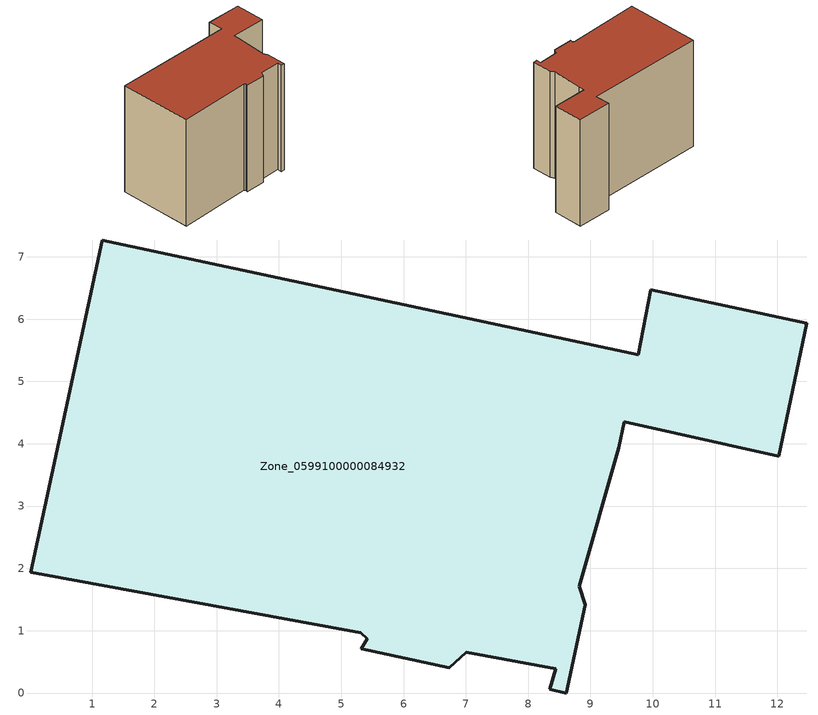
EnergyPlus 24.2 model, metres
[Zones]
Zone_0599100000084932
 floor ground (C_G): 5.31,0.97 0.02,1.94 1.16,7.27 9.77,5.43 9.97,6.47 12.47,5.93 12.02,3.8 9.54,4.35 9.45,3.94 8.82,1.71 8.91,1.42 8.61,0 8.35,0.06 8.44,0.39 7,0.66 6.74,0.4 5.32,0.71 5.42,0.87 z0
 wall outside (C_F): 0.02,1.94 5.31,0.97 5.42,0.87 5.32,0.71 6.74,0.4 7,0.66 8.44,0.39 8.35,0.06 8.61,0 8.91,1.42 8.82,1.71 9.45,3.94 9.54,4.35 12.02,3.8 12.47,5.93 9.97,6.47 9.77,5.43 1.16,7.27 0.02,1.94 z0:8.22
 roof outside (C_R): 5.42,0.87 5.32,0.71 6.74,0.4 7,0.66 8.44,0.39 8.35,0.06 8.61,0 8.91,1.42 8.82,1.71 9.45,3.94 9.54,4.35 12.02,3.8 12.47,5.93 9.97,6.47 9.77,5.43 1.16,7.27 0.02,1.94 5.31,0.97 z8.22
[BUILDING]
Pand.0599100000084932: North Axis=0; Terrain=City; Loads Convergence Tolerance Value=0.04; Temperature Convergence Tolerance Value=0.4; Solar Distribution=FullExterior; Maximum Number of Warmup Days=25; Minimum Number of Warmup Days=1
[Site:Location]
Rotterdam.The.Hague.AP_ZH_NLD Design_Conditions: Latitude=51.96; Longitude=4.45; Time Zone=1; Elevation=-4.5
[SITE:GROUNDTEMPERATURE:BUILDINGSURFACE]
18, 18, 18, 18, 18, 18, 18, 18, 18, 18, 18, 18
[MATERIAL] Thermal Absorptance=0.9; Solar Absorptance=0.7; Visible Absorptance=0.7
Name | Roughness | Thickness | Conductivity | Density | Specific Heat
G.TC.1975-1991 | MediumSmooth | 0.15 | 0.288461 | 540 | 1210
F.TC.1975-1991 | Rough | 0.3 | 0.230769 | 1920 | 840
R.TC.1975-1991 | MediumRough | 0.2 | 0.153846 | 1500 | 1000
[CONSTRUCTION]
C_G: G.TC.1975-1991
C_F: F.TC.1975-1991
C_R: R.TC.1975-1991
[ZONE]
Zone_0599100000084932: Type=1; Multiplier=1; Ceiling Height=Autocalculate; Volume=Autocalculate; Floor Area=autocalculate; Part of Total Floor Area=Yes
[ZONEINFILTRATION:DESIGNFLOWRATE]
Infil_Zone_0599100000084932: Zone or ZoneList or Space or SpaceList=Zone_0599100000084932; Schedule=AlwaysOn; Design Flow Rate Calculation Method=Flow/Area; Flow Rate per Floor Area=0.003; Constant Term Coefficient=1; Temperature Term Coefficient=0; Velocity Term Coefficient=0; Velocity Squared Term Coefficient=0
[HVACTEMPLATE:ZONE:IDEALLOADSAIRSYSTEM]
Zone_0599100000084932: Maximum Heating Supply Air Temperature=50; Minimum Cooling Supply Air Temperature=13; Maximum Heating Supply Air Humidity Ratio=0.0156; Minimum Cooling Supply Air Humidity Ratio=0.0077; Heating Limit=NoLimit; Cooling Limit=NoLimit; Dehumidification Control Type=ConstantSensibleHeatRatio; Cooling Sensible Heat Ratio=0.7; Dehumidification Setpoint=60; Humidification Control Type=None; Humidification Setpoint=30; Outdoor Air Method=None; Outdoor Air Flow Rate per Person=0.00944; Outdoor Air Flow Rate per Zone Floor Area=0; Outdoor Air Flow Rate per Zone=0; Demand Controlled Ventilation Type=None; Outdoor Air Economizer Type=NoEconomizer; Heat Recovery Type=None; Sensible Heat Recovery Effectiveness=0.7; Latent Heat Recovery Effectiveness=0.65
[ZONECONTROL:THERMOSTAT]
ThermostatControl_Zone_0599100000084932: Zone or ZoneList=Zone_0599100000084932; Control Type Schedule=DualSetpointControlType; Control 1=Thermostat_Zone_0599100000084932; Temperature Difference Between Cutout And Setpoint=0
[THERMOSTATSETPOINT:DUALSETPOINT]
Thermostat_Zone_0599100000084932: Heating Setpoint Temperature Schedule=HeatingSetpoint_Zone_0599100000084932; Cooling Setpoint Temperature Schedule=CoolingSetpoint_Zone_0599100000084932
[SCHEDULE:COMPACT]
HeatingSetpoint_Zone_0599100000084932: Through: 12/31, For: AllDays, Until: 24:00, 21
CoolingSetpoint_Zone_0599100000084932: Through: 12/31, For: AllDays, Until: 24:00, 24
DualSetpointControlType: Through: 12/31, For: AllDays, Until: 24:00, 4
AlwaysOn: Through: 12/31, For: AllDays, Until: 24:00, 1
